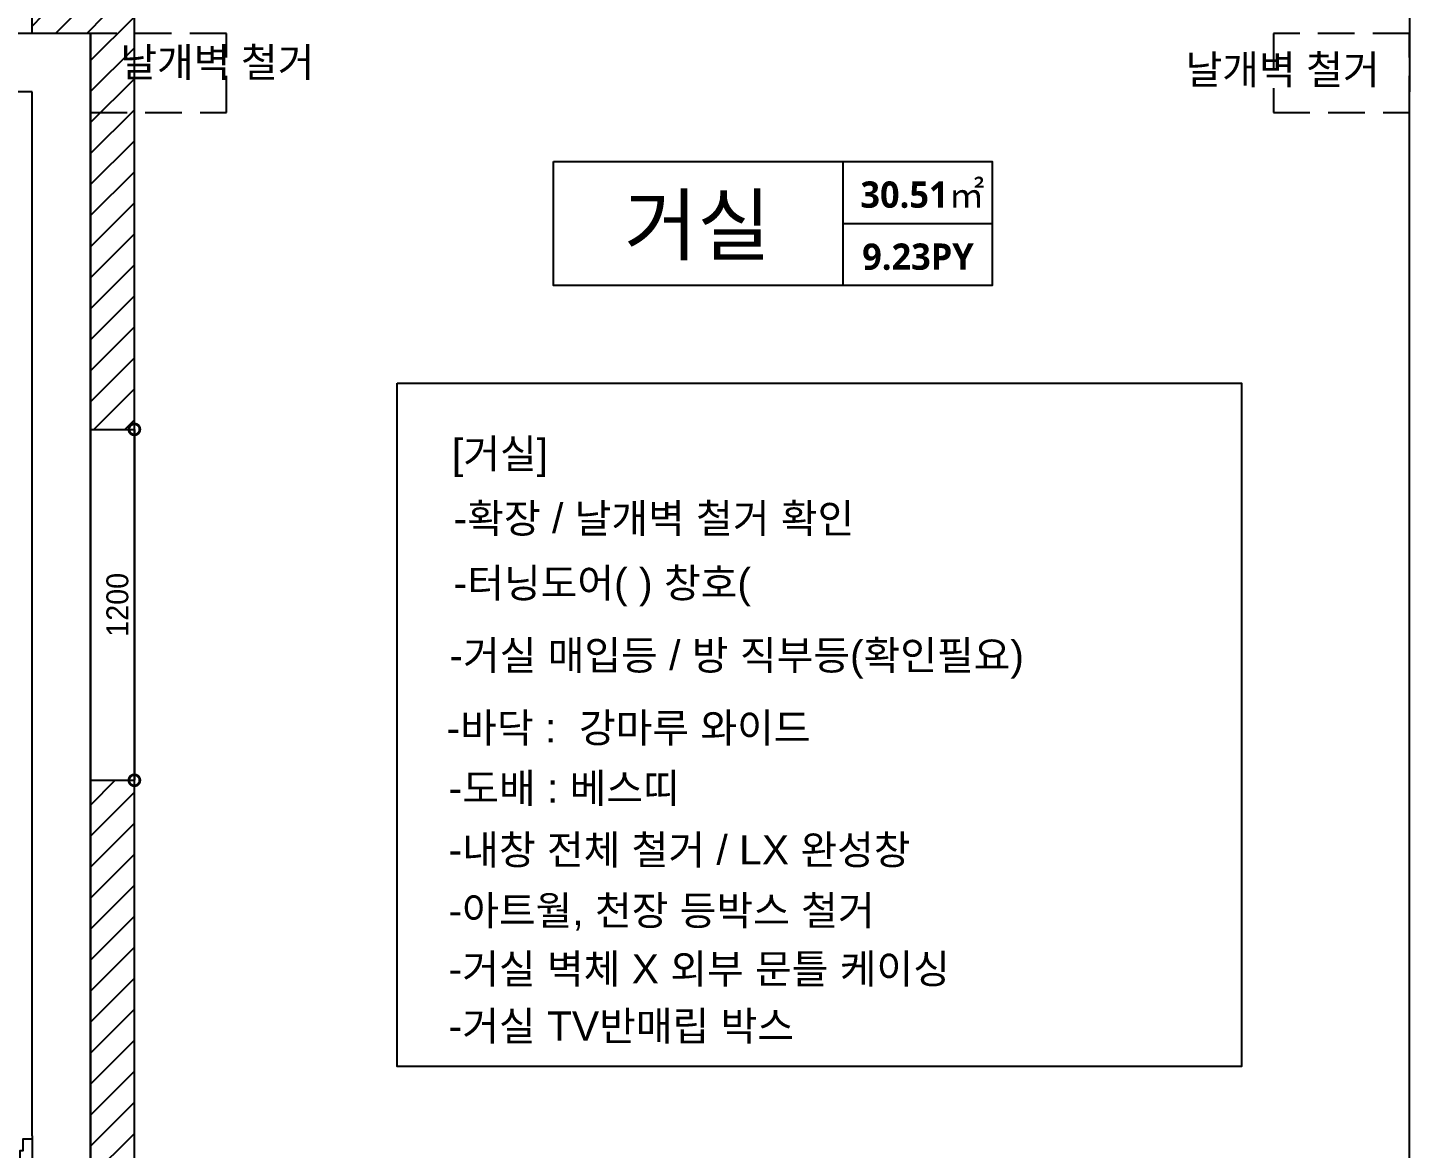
# Model space of a CAD drawing. Header units: inches. Extents: x -4181 to 116552, y 25636 to 44656.
# Drawn here: x 17232 to 21957, y 35153 to 38985 of the extents above; entities that cross this region are included whole.
import ezdxf
from ezdxf.enums import TextEntityAlignment as Align

# ---------------------------------------------------------------- set-up
doc = ezdxf.new("R2010")
doc.units = ezdxf.units.IN
doc.header["$LTSCALE"] = 50
doc.header["$MEASUREMENT"] = 0
doc.linetypes.add('DASHED', pattern=[0.75, 0.5, -0.25])
for name, color, linetype in [('02-wal', 2, 'Continuous'), ('03-TEXT', 3, 'Continuous'), ('03-WAL NEW', 3, 'Continuous'), ('07-dim wal', 5, 'Continuous'), ('6fur', 6, 'Continuous'), ('7', 7, 'Continuous'), ('CO-DO-FR', 7, 'Continuous'), ('GPG-TEXT', 3, 'Continuous'), ('SOL253', 253, 'Continuous'), ('설비', 140, 'Continuous')]:
    doc.layers.add(name, color=color, linetype=linetype)
doc.styles.add('HY울릉도L', font='NanumGothicBold.ttf')
doc.styles.add('MtXpl_Arial_Unicode_', font='ARIALUNI_0.ttf')
doc.styles.add('스타일1', font='HY울릉도M.TTF')
doc.styles.add('코레일둥고', font='Korail_Round_Gothic_Medium.ttf')
doc.dimstyles.new('30', dxfattribs={"dimscale": 30, "dimtxt": 2.5, "dimasz": 2.5, "dimexe": 1.25, "dimexo": 2, "dimtad": 1, "dimdec": 0, "dimtxsty": '스타일1', "dimblk": 'DOTSMALL', "dimcen": 2.5, "dimclrd": 1, "dimclre": 1, "dimclrt": 2, "dimadec": 0, "dimazin": 0, "dimtfac": 1, "dimtix": 1, "dimtmove": 0, "dimatfit": 3, "dimldrblk": 'DOTSMALL', "dimfxl": 1.25, "dimarcsym": 0})

# ---------------------------------------------------------------- blocks, each defined once
blk = doc.blocks.new('asfsd')
at = {"layer": '07-dim wal', "transparency": 33554687}
h = blk.add_hatch(dxfattribs=at)
h.set_pattern_fill('ANSI31', color=3, scale=600)
h.paths.add_polyline_path([(18265.6, 37903.4), (18265.6, 39319.5), (18165.6, 39319.4), (18165.6, 39319.2), (18015.6, 39319.2), (17915.6, 39318.9), (17915.6, 39257.4), (18115.6, 39257.4), (18115.6, 37903.4)])
h.paths.add_polyline_path([(18115.6, 35287.4), (18265.6, 35287.4), (18265.6, 36703.4), (18115.6, 36703.4)])
at = {"layer": '02-wal'}
for p, q in [((22625.6, 39327.4), (22625.6, 39057.4)), ((18115.6, 39257.4), (17587.6, 39257.4)), ((18115.6, 35287.4), (18115.6, 39257.4)), ((17915.6, 39057.4), (17587.6, 39057.4)), ((17915.6, 35487.4), (17915.6, 39057.4)), ((22625.6, 35287.4), (22625.6, 39057.4)), ((17915.6, 35487.4), (17915.6, 35342.4))]:
    blk.add_line(p, q, dxfattribs=at)
at = {"layer": '03-WAL NEW'}
for p, q in [((18115.6, 37903.4), (18265.6, 37903.4)), ((18115.6, 36703.4), (18265.6, 36703.4))]:
    blk.add_line(p, q, dxfattribs=at)
for points in [[(18115.6, 39257.4), (17915.6, 39257.4), (17915.6, 39318.9), (18115.6, 39319.4)], [(18115.6, 35287.4), (18265.6, 35287.4), (18265.6, 39319.5), (18115.6, 39319.4), (18115.6, 39319.2)], [(18115.6, 39257.4), (18115.6, 35287.4)]]:
    blk.add_lwpolyline(points, dxfattribs=at)
at = {"layer": 'CO-DO-FR'}
blk.add_lwpolyline([(17915.6, 35477.4), (17915.6, 35287.4), (17885.6, 35287.4), (17885.6, 35327.4), (17875.6, 35327.4), (17875.6, 35437.4), (17885.6, 35437.4), (17885.6, 35477.4), (17915.6, 35477.4)], close=True, dxfattribs=at)
blk = doc.blocks.new('_DOTSMALL')
at = {"color": 0, "linetype": 'ByBlock', "const_width": 0.5}
blk.add_lwpolyline([(-0.0625, 0, 1), (0.0625, 0, 1)], format="xyb", close=True, dxfattribs=at)
blk = doc.blocks.new('*D224')
at = {"layer": '07-dim wal', "color": 1, "lineweight": -2}
for p, q in [((17537.4, 37611.7), (17559.9, 37611.7)), ((17597.4, 37611.7), (17597.4, 36411.7)), ((17537.4, 36411.7), (17559.9, 36411.7))]:
    blk.add_line(p, q, dxfattribs=at)
at = {"layer": 'Defpoints', "color": 0}
for p in [(17597.4, 37611.7), (17597.4, 36411.7), (17597.4, 36411.7)]:
    blk.add_point(p, dxfattribs=at)
at = {"layer": '07-dim wal', "color": 1, "lineweight": -2, "xscale": 75, "yscale": 75, "zscale": 75}
for p, rotation in [((17597.4, 37611.7), 90), ((17597.4, 36411.7), 270)]:
    blk.add_blockref('_DOTSMALL', p, dxfattribs=dict(at, rotation=rotation))
at = {"layer": '07-dim wal', "color": 2, "insert": (17539.7, 37011.7), "char_height": 75, "attachment_point": 5, "rotation": 90, "style": '스타일1'}
blk.add_mtext('1200', dxfattribs=at)

msp = doc.modelspace()

# ---------------------------------------------------------------- linework, layer by layer
at = {"layer": '03-TEXT', "color": 10, "linetype": 'DASHED', "ltscale": 5}
for points in [[(17912.4, 38965.7), (17447.4, 38965.7), (17447.4, 38695.7), (17912.4, 38695.7)], [(21957.4, 38965.7), (21492.4, 38965.7), (21492.4, 38695.7), (21957.4, 38695.7)]]:
    msp.add_lwpolyline(points, close=True, dxfattribs=at)
at = {"layer": '7'}
msp.add_lwpolyline([(18496.6, 37769.1), (21383.5, 37769.1), (21383.5, 35433), (18496.6, 35433)], close=True, dxfattribs=at)
at = {"layer": 'SOL253'}
for p, q in [((20021.5, 38103.2), (20021.5, 38527.7)), ((20021.5, 38315.4), (20531.2, 38315.4))]:
    msp.add_line(p, q, dxfattribs=at)
msp.add_lwpolyline([(19031.2, 38527.7), (20531.2, 38527.7), (20531.2, 38103.2), (19031.2, 38103.2)], close=True, dxfattribs=at)

# ---------------------------------------------------------------- block references
at = {"layer": '6fur'}
msp.add_blockref('asfsd', (-668.2, -291.7), dxfattribs=at)

# ---------------------------------------------------------------- texts
at = {"layer": '7', "style": 'MtXpl_Arial_Unicode_'}
for s, p in [('[거실]', (18683.3, 37478.7)), ('-확장 / 날개벽 철거 확인', (18689.3, 37257.6)), ('-터닝도어( ) 창호(', (18689.3, 37036.4)), ('-거실 매입등 / 방 직부등(확인필요)', (18674.6, 36789.3)), ('-바닥 :  강마루 와이드', (18665.1, 36541)), ('-도배 : 베스띠', (18672, 36334.9)), ('-내창 전체 철거 / LX 완성창', (18672, 36123.9)), ('-아트월, 천장 등박스 철거', (18672, 35916.4)), ('-거실 벽체 X 외부 문틀 케이싱', (18672, 35716.9)), ('-거실 TV반매립 박스', (18672, 35521.4))]:
    msp.add_text(s, height=100, dxfattribs=at).set_placement(p)
at = {"layer": 'GPG-TEXT', "style": 'HY울릉도L'}
for s, height, p in [('30.51㎡', 90, (20292.3, 38369.5)), ('거실', 200, (19522.9, 38210.5)), ('9.23PY', 90, (20276.9, 38157.3))]:
    msp.add_text(s, height=height, dxfattribs=at).set_placement(p, align=Align.CENTER)
at = {"layer": '설비', "color": 30, "style": '코레일둥고'}
for p in [(17549.4, 38917.1), (21192, 38892)]:
    msp.add_text('날개벽 철거', height=100, dxfattribs=at).set_placement(p, align=Align.TOP_LEFT)

# ---------------------------------------------------------------- dimensions: what is measured, and where the dimension line sits
at = {"layer": '07-dim wal'}
dim = msp.add_linear_dim(base=(17597.4, 36411.7), p1=(17597.4, 37611.7), p2=(17597.4, 36411.7), angle=90, dimstyle='30', dxfattribs=at)
dim.commit()
dim.dimension.update_dxf_attribs({"geometry": '*D224', "text_midpoint": (17539.7, 37011.7)})

doc.saveas('drawing.dxf')
